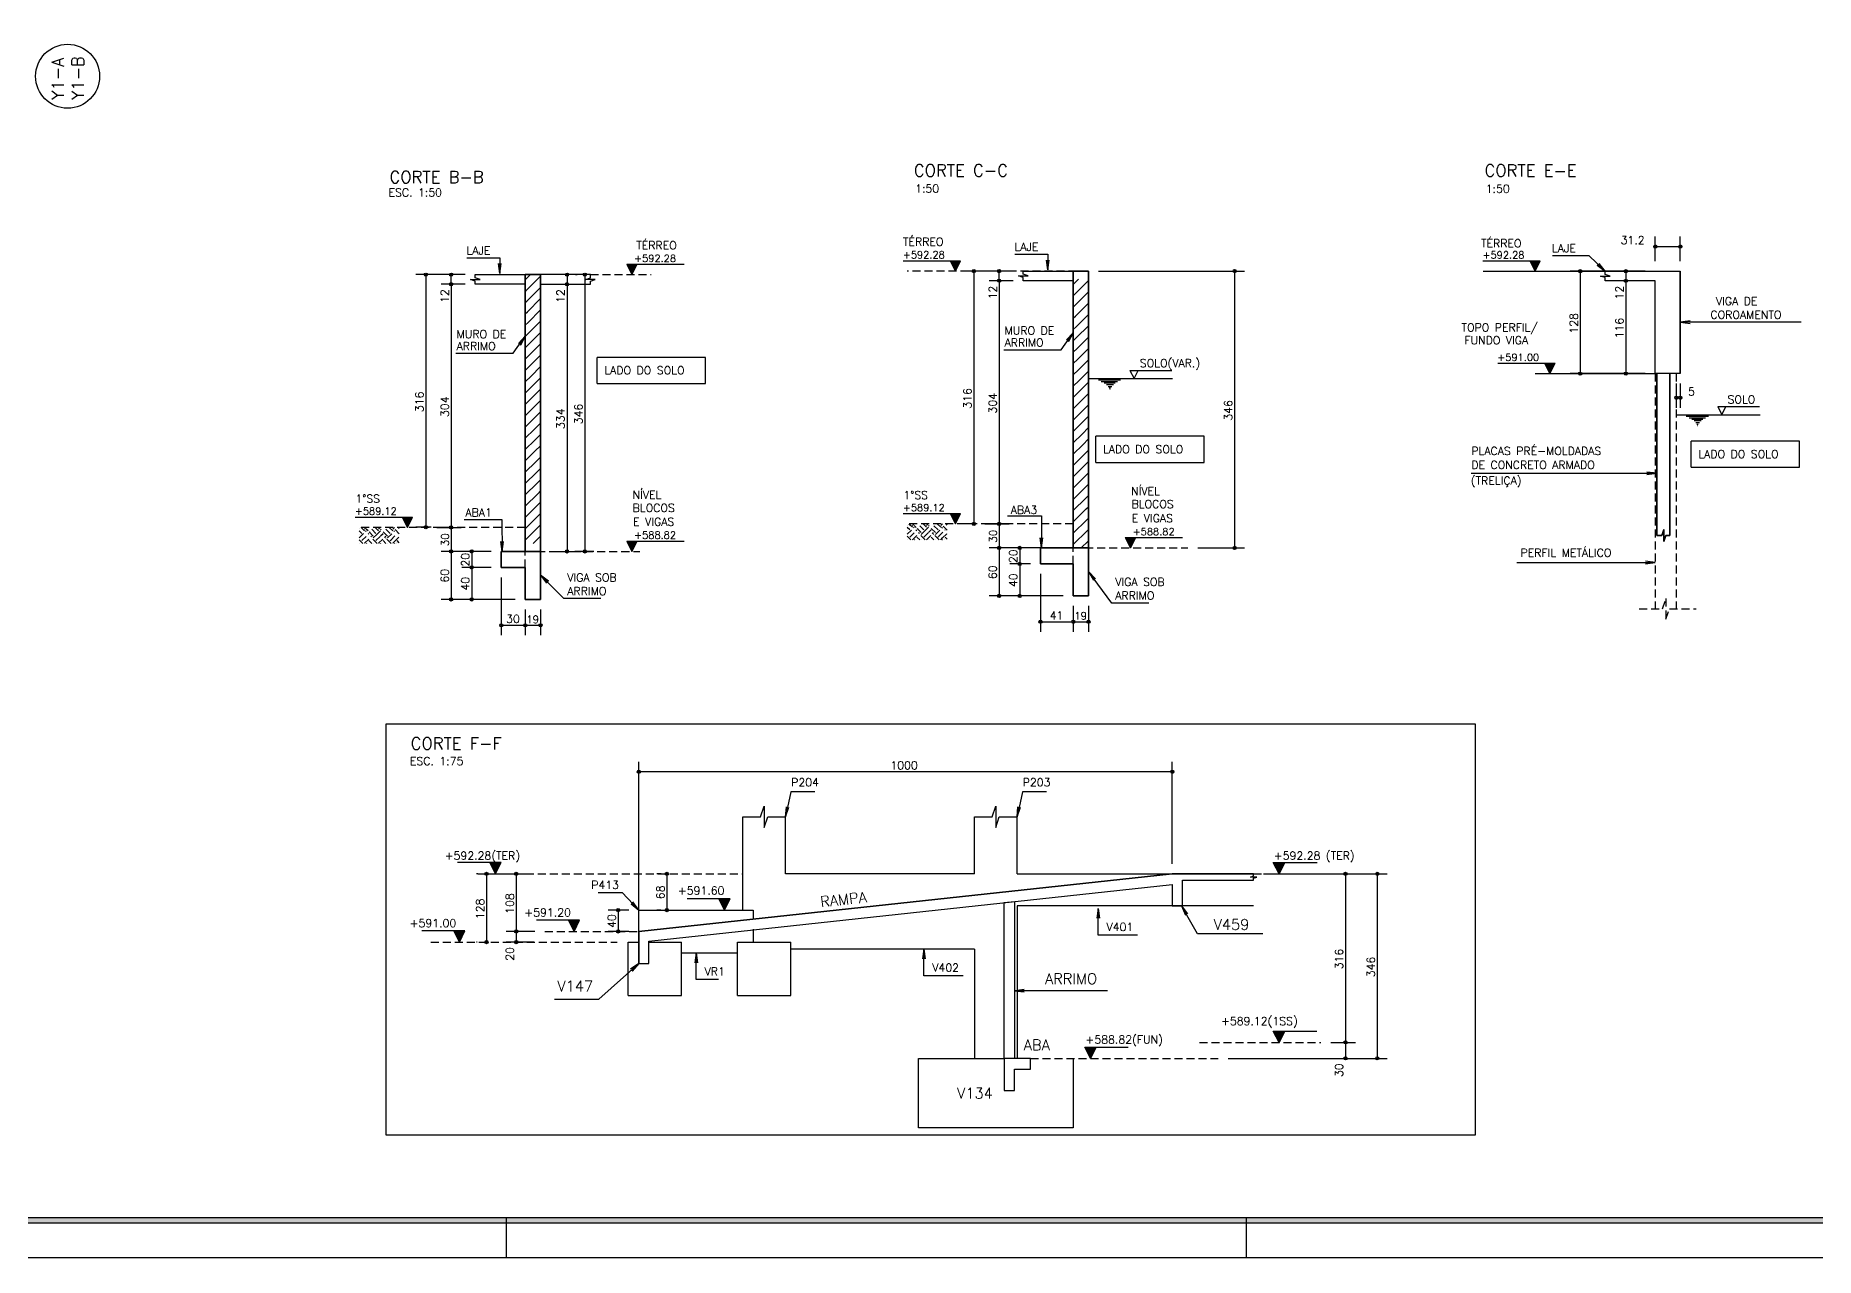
# Model space of a CAD drawing. Extents: x -5876 to 5291, y -572 to 5735.
# Drawn here: x 247 to 3583, y -572 to 1719 of the extents above; entities that cross this region are included whole.
import ezdxf

# ---------------------------------------------------------------- set-up
doc = ezdxf.new("R2010")
doc.units = 0
doc.header["$LTSCALE"] = 75
doc.header["$MEASUREMENT"] = 0
doc.linetypes.add('ESTILO_TQS_0002', pattern=[0.3, 0.2, -0.1])
doc.layers.get('0').update_dxf_attribs({"color": 245, "linetype": 'CONTINUOUS'})
for name, color, linetype in [('01', 7, 'CONTINUOUS'), ('100', 7, 'CONTINUOUS'), ('16', 5, 'CONTINUOUS'), ('18', 4, 'CONTINUOUS'), ('210', 7, 'ESTILO_TQS_0002'), ('221', 102, 'CONTINUOUS'), ('240', 43, 'CONTINUOUS'), ('3', 1, 'CONTINUOUS'), ('30', 7, 'CONTINUOUS')]:
    doc.layers.add(name, color=color, linetype=linetype)
doc.styles.get("Standard").update_dxf_attribs({"font": 'ROMANS.SHX'})

# ---------------------------------------------------------------- blocks, each defined once
blk = doc.blocks.new('_H0B108D4A6C-002')
for p, q in [((3239.707771, -1343.228054), (3239.707771, -1343.228054)), ((3239.707771, -1365.325141), (3257.110611, -1347.922302)), ((3246.062067, -1354.551428), (3239.707771, -1348.197131)), ((3239.707771, -1356.486307), (3239.707771, -1356.486307)), ((3248.772363, -1379.35881), (3239.707771, -1370.294218)), ((3239.707771, -1378.583393), (3239.707771, -1378.583393)), ((3242.471517, -1340.464308), (3242.471517, -1340.464308)), ((3247.074322, -1342.30543), (3244.127702, -1339.35881)), ((3246.062067, -1372.229097), (3263.739737, -1354.551428)), ((3252.691193, -1347.922302), (3247.074322, -1342.30543)), ((3251.941697, -1344.25238), (3251.941697, -1344.25238)), ((3252.691193, -1343.502884), (3256.835268, -1339.35881)), ((3252.691193, -1378.858223), (3270.368863, -1361.180554)), ((3261.805714, -1348.197987), (3257.110611, -1343.502884)), ((3257.611198, -1379.35881), (3257.110611, -1378.858223)), ((3258.255151, -1346.777762), (3258.255151, -1346.777762)), ((3274.78828, -1361.180554), (3261.805714, -1348.197987)), ((3270.86945, -1379.35881), (3263.739737, -1372.229097)), ((3281.417406, -1354.551428), (3266.224789, -1339.35881)), ((3267.725331, -1350.565834), (3267.725331, -1350.565834)), ((3284.127702, -1379.35881), (3270.368863, -1365.599971)), ((3274.78828, -1365.599971), (3283.508964, -1356.879287)), ((3277.195511, -1354.353906), (3277.195511, -1354.353906)), ((3288.046533, -1347.922302), (3279.483041, -1339.35881)), ((3281.417406, -1372.229097), (3292.979144, -1360.667359)), ((3283.508964, -1356.879287), (3292.46595, -1347.922302)), ((3283.9028, -1357.036822), (3283.9028, -1357.036822)), ((3288.046533, -1343.502884), (3292.190607, -1339.35881)), ((3288.046533, -1378.858223), (3302.449325, -1364.455431)), ((3310.143619, -1361.180554), (3292.46595, -1343.502884)), ((3292.966537, -1379.35881), (3292.46595, -1378.858223)), ((3292.979144, -1360.667359), (3299.095076, -1354.551428)), ((3306.224789, -1379.35881), (3299.095076, -1372.229097)), ((3316.772746, -1354.551428), (3301.580128, -1339.35881)), ((3302.449325, -1364.455431), (3305.724202, -1361.180554)), ((3305.999887, -1365.875656), (3305.724202, -1365.599971)), ((3319.483041, -1379.35881), (3305.999887, -1365.875656)), ((3308.762778, -1366.980813), (3308.762778, -1366.980813)), ((3310.143619, -1365.599971), (3327.821289, -1347.922302)), ((3323.401872, -1347.922302), (3314.83838, -1339.35881)), ((3316.772746, -1372.229097), (3318.232958, -1370.768885)), ((3318.232958, -1370.768885), (3334.450415, -1354.551428)), ((3320.731279, -1371.768213), (3320.731279, -1371.768213)), ((3323.401872, -1343.502884), (3327.545946, -1339.35881)), ((3323.401872, -1378.858223), (3327.703138, -1374.556957)), ((3327.703138, -1374.556957), (3339.707771, -1362.552324)), ((3339.707771, -1355.389366), (3327.821289, -1343.502884)), ((3328.321876, -1379.35881), (3327.821289, -1378.858223)), ((3334.016592, -1377.082338), (3334.016592, -1377.082338)), ((3339.707771, -1377.486453), (3334.450415, -1372.229097)), ((3339.707771, -1342.131114), (3336.935467, -1339.35881)), ((3339.707771, -1364.228201), (3339.707771, -1364.228201)), ((3252.190607, -1379.35881), (3252.190607, -1379.35881)), ((3261.029442, -1379.35881), (3261.029442, -1379.35881)), ((3274.287694, -1379.35881), (3274.287694, -1379.35881)), ((3287.545946, -1379.35881), (3287.545946, -1379.35881)), ((3296.384781, -1379.35881), (3296.384781, -1379.35881)), ((3309.643033, -1379.35881), (3309.643033, -1379.35881)), ((3322.901285, -1379.35881), (3322.901285, -1379.35881)), ((3331.74012, -1379.35881), (3331.74012, -1379.35881))]:
    blk.add_line(p, q)
blk = doc.blocks.new('_H0B108D4A6C-014')
for p, q in [((1221.225817, -1635.485579), (1221.931291, -1634.780105)), ((1221.931291, -1634.780105), (1234.407037, -1622.304359)), ((1223.445097, -1661.55057), (1259.225817, -1625.76985)), ((1221.225817, -1663.76985), (1223.445097, -1661.55057)), ((1221.225817, -1692.054121), (1224.958903, -1688.321036)), ((1224.958903, -1688.321036), (1259.225817, -1654.054121)), ((1226.472709, -1715.091501), (1259.225817, -1682.338393)), ((1221.225817, -1720.338393), (1226.472709, -1715.091501)), ((1227.986515, -1741.861966), (1259.225817, -1710.622664)), ((1221.225817, -1748.622664), (1227.986515, -1741.861966)), ((1221.225817, -1776.906935), (1229.500321, -1768.632431)), ((1229.500321, -1768.632431), (1259.225817, -1738.906935)), ((1231.014127, -1795.402896), (1259.225817, -1767.191206)), ((1221.225817, -1805.191206), (1231.014127, -1795.402896)), ((1221.225817, -1833.475478), (1232.527933, -1822.173361)), ((1232.527933, -1822.173361), (1259.225817, -1795.475478)), ((1234.041739, -1848.943827), (1259.225817, -1823.759749)), ((1221.225817, -1861.759749), (1234.041739, -1848.943827)), ((1235.555545, -1875.714292), (1259.225817, -1852.04402)), ((1221.225817, -1890.04402), (1235.555545, -1875.714292)), ((1221.225817, -1918.328291), (1237.069352, -1902.484757)), ((1237.069352, -1902.484757), (1259.225817, -1880.328291)), ((1238.583158, -1929.255222), (1259.225817, -1908.612563)), ((1221.225817, -1946.612563), (1238.583158, -1929.255222)), ((1221.225817, -1974.896834), (1240.096964, -1956.025687)), ((1240.096964, -1956.025687), (1259.225817, -1936.896834)), ((1221.225817, -2003.181105), (1241.61077, -1982.796152)), ((1241.61077, -1982.796152), (1259.225817, -1965.181105)), ((1243.124576, -2009.566618), (1259.225817, -1993.465376)), ((1221.225817, -2031.465376), (1243.124576, -2009.566618)), ((1221.225817, -2059.749648), (1244.638382, -2036.337083)), ((1244.638382, -2036.337083), (1259.225817, -2021.749648)), ((1221.225817, -2088.033919), (1246.152188, -2063.107548)), ((1221.225817, -2116.31819), (1247.665994, -2089.878013)), ((1246.152188, -2063.107548), (1259.225817, -2050.033919)), ((1247.665994, -2089.878013), (1259.225817, -2078.31819)), ((1221.225817, -2144.602461), (1249.1798, -2116.648478)), ((1249.1798, -2116.648478), (1259.225817, -2106.602461)), ((1250.693606, -2143.418944), (1259.225817, -2134.886733)), ((1221.225817, -2172.886733), (1250.693606, -2143.418944)), ((1221.225817, -2201.171004), (1252.207412, -2170.189409)), ((1252.207412, -2170.189409), (1259.225817, -2163.171004)), ((1221.225817, -2229.455275), (1253.721218, -2196.959874)), ((1221.225817, -2257.739546), (1255.235024, -2223.730339)), ((1253.721218, -2196.959874), (1259.225817, -2191.455275)), ((1255.235024, -2223.730339), (1259.225817, -2219.739546)), ((1221.225817, -2286.023818), (1256.74883, -2250.500804)), ((1256.74883, -2250.500804), (1259.225817, -2248.023818)), ((1241.229546, -2294.304359), (1258.262636, -2277.271269)), ((1258.262636, -2277.271269), (1259.225817, -2276.308089))]:
    blk.add_line(p, q)
blk = doc.blocks.new('_COTAZL', base_point=(-7.979196, 3.797272))
for p, q in [((-7.729196, 4.297272), (-9.649196, 4.297272)), ((-7.979196, 3.797272), (-8.229197, 4.297272)), ((-8.206901, 4.25268), (-7.751491, 4.25268)), ((-8.184605, 4.208089), (-7.773787, 4.208089)), ((-8.162309, 4.163497), (-7.796082, 4.163497)), ((-8.140014, 4.118906), (-7.818378, 4.118906)), ((-8.117718, 4.074315), (-7.840674, 4.074314)), ((-8.095422, 4.029723), (-7.862969, 4.029723)), ((-8.073126, 3.985131), (-7.885265, 3.985132)), ((-8.05083, 3.940539), (-7.907561, 3.94054)), ((-7.979196, 3.797272), (-7.729196, 4.297272)), ((-8.028534, 3.895948), (-7.929857, 3.895948)), ((-8.006239, 3.851357), (-7.952153, 3.851357))]:
    blk.add_line(p, q)
blk.add_lwpolyline([(-8.229197, 4.297272), (-7.979196, 3.797272), (-7.729196, 4.297272), (-8.229197, 4.297272)])
blk = doc.blocks.new('LINCOR', base_point=(3.340557, 0.831553))
blk.add_lwpolyline([(3.340557, 0.831553), (3.673891, 0.831553), (3.840557, 1.331553), (3.840557, 0.331553), (4.007224, 0.831553), (4.340557, 0.831553)])

msp = doc.modelspace()

# ---------------------------------------------------------------- linework, layer by layer
for p, q in [((1354.970029, 1290.126074), (1364.73749, 1270.591143)), ((1354.970029, 1290.126074), (1462.491019, 1290.126074)), ((1355.841091, 1288.383856), (1373.63387, 1288.383856)), ((1356.71219, 1286.641695), (1372.762771, 1286.641695)), ((1357.583253, 1284.899496), (1371.891671, 1284.899496)), ((1358.454352, 1283.157335), (1371.020609, 1283.157335)), ((1359.325451, 1281.415136), (1370.14951, 1281.415173)), ((1360.196513, 1279.672975), (1369.278411, 1279.672975)), ((1361.067613, 1277.930804), (1368.407311, 1277.930767)), ((1361.938712, 1276.188605), (1367.536212, 1276.188559)), ((1362.809811, 1274.446397), (1366.665113, 1274.446397)), ((1363.680929, 1272.704236), (1365.79405, 1272.704236)), ((1364.73749, 1270.591143), (1374.504969, 1290.126074)), ((1873.433368, 1296.776138), (1980.954359, 1296.776138)), ((1961.419418, 1296.776138), (1971.186898, 1277.241207)), ((1962.290518, 1295.033921), (1980.083297, 1295.033921)), ((1963.161617, 1293.291759), (1979.212197, 1293.291759)), ((1964.032716, 1291.549561), (1978.341135, 1291.549561)), ((1964.903779, 1289.807399), (1977.470036, 1289.807399)), ((1965.774878, 1288.065238), (1976.598937, 1288.065201)), ((1966.645977, 1286.323039), (1975.727875, 1286.323039)), ((1967.517077, 1284.580831), (1974.856775, 1284.580868)), ((1968.388176, 1282.838623), (1973.985676, 1282.83867)), ((1969.259275, 1281.096462), (1973.114576, 1281.096462)), ((1970.130337, 1279.3543), (1972.243458, 1279.3543)), ((1971.186898, 1277.241207), (1980.954359, 1296.776138)), ((2960.107113, 1296.546997), (3067.628104, 1296.546997)), ((3048.093163, 1296.546997), (3057.860643, 1277.012066)), ((3048.964263, 1294.80478), (3066.757042, 1294.80478)), ((3049.835362, 1293.062618), (3065.885942, 1293.062618)), ((3050.706461, 1291.320419), (3065.01488, 1291.320419)), ((3051.577523, 1289.578258), (3064.143781, 1289.578258)), ((3052.448623, 1287.836097), (3063.272681, 1287.836059)), ((3053.319722, 1286.093898), (3062.401619, 1286.093898)), ((3054.190821, 1284.35169), (3061.53052, 1284.351727)), ((3055.061921, 1282.609482), (3060.659421, 1282.609528)), ((3055.93302, 1280.86732), (3059.788321, 1280.86732)), ((3056.804082, 1279.125159), (3058.917203, 1279.125159)), ((3057.860643, 1277.012066), (3067.628104, 1296.546997)), ((2987.796963, 1104.546997), (3095.317954, 1104.546997)), ((3075.783013, 1104.546997), (3085.550493, 1085.012066)), ((3076.654113, 1102.80478), (3094.446892, 1102.80478)), ((3085.550493, 1085.012066), (3095.317954, 1104.546997)), ((2298.407619, 1091.18427), (2376.872128, 1091.18427)), ((2298.407619, 1091.18427), (2306.034999, 1075.783603)), ((2306.034999, 1075.783603), (2313.66238, 1091.18427)), ((3077.525212, 1101.062618), (3093.575792, 1101.062618)), ((3078.396311, 1099.320419), (3092.70473, 1099.320419)), ((3079.267373, 1097.578258), (3091.833631, 1097.578258)), ((3080.138473, 1095.836097), (3090.962532, 1095.836059)), ((3081.009572, 1094.093898), (3090.091469, 1094.093898)), ((3081.880671, 1092.35169), (3089.22037, 1092.351727)), ((3082.751771, 1090.609482), (3088.349271, 1090.609528)), ((3083.62287, 1088.86732), (3087.478171, 1088.86732)), ((3084.493932, 1087.125159), (3086.607053, 1087.125159)), ((3400.282405, 1023.156465), (3478.746914, 1023.156465)), ((3400.282405, 1023.156465), (3407.909785, 1007.755798)), ((3407.909785, 1007.755798), (3415.537166, 1023.156465)), ((846.142003, 816.126074), (953.662994, 816.126074)), ((934.128053, 816.126074), (943.895533, 796.591143)), ((934.999153, 814.383856), (952.791932, 814.383856)), ((935.870252, 812.641695), (951.920832, 812.641695)), ((936.741351, 810.899496), (951.04977, 810.899496)), ((937.612413, 809.157335), (950.178671, 809.157335)), ((938.483513, 807.415173), (949.307572, 807.415136)), ((939.354612, 805.672975), (948.436509, 805.672975)), ((940.225712, 803.930767), (947.56541, 803.930804)), ((941.096811, 802.188559), (946.694311, 802.188605)), ((943.895533, 796.591143), (953.662994, 816.126074)), ((1873.440095, 822.776138), (1980.961085, 822.776138)), ((1961.426145, 822.776138), (1971.193624, 803.241207)), ((1962.297244, 821.033921), (1980.090023, 821.033921)), ((1963.168343, 819.291759), (1979.218924, 819.291759)), ((1964.039443, 817.549561), (1978.347862, 817.549561)), ((1964.910505, 815.807399), (1977.476762, 815.807399)), ((1965.781604, 814.065238), (1976.605663, 814.065201)), ((1966.652704, 812.323039), (1975.734601, 812.323039)), ((1967.523803, 810.580831), (1974.863502, 810.580868)), ((1968.394902, 808.838623), (1973.992402, 808.83867)), ((1969.266002, 807.096462), (1973.121303, 807.096462)), ((1970.137064, 805.3543), (1972.250185, 805.3543)), ((1971.193624, 803.241207), (1980.961085, 822.776138)), ((941.96791, 800.446397), (945.823211, 800.446397)), ((942.838972, 798.704236), (944.952093, 798.704236)), ((1354.970029, 771.126074), (1364.73749, 751.591143)), ((1354.970029, 771.126074), (1462.491019, 771.126074)), ((1355.841091, 769.383856), (1373.63387, 769.383856)), ((1356.71219, 767.641695), (1372.762771, 767.641695)), ((1364.73749, 751.591143), (1374.504969, 771.126074)), ((2289.669801, 777.776138), (2299.437262, 758.241207)), ((2289.669801, 777.776138), (2397.190792, 777.776138)), ((2290.540863, 776.033921), (2308.333642, 776.033921)), ((2291.411963, 774.291759), (2307.462543, 774.291759)), ((2292.283025, 772.549561), (2306.591444, 772.549561)), ((2293.154124, 770.807399), (2305.720382, 770.807399)), ((2294.025223, 769.065201), (2304.849282, 769.065238)), ((2299.437262, 758.241207), (2309.204742, 777.776138)), ((1357.583253, 765.899496), (1371.891671, 765.899496)), ((1358.454352, 764.157335), (1371.020609, 764.157335)), ((1359.325451, 762.415136), (1370.14951, 762.415173)), ((1360.196513, 760.672975), (1369.278411, 760.672975)), ((1361.067613, 758.930804), (1368.407311, 758.930767)), ((1361.938712, 757.188605), (1367.536212, 757.188559)), ((1362.809811, 755.446397), (1366.665113, 755.446397)), ((1363.680929, 753.704236), (1365.79405, 753.704236)), ((2294.896286, 767.323039), (2303.978183, 767.323039)), ((2295.767385, 765.580868), (2303.107084, 765.580831)), ((2296.638484, 763.83867), (2302.235984, 763.838623)), ((2297.509584, 762.096462), (2301.364885, 762.096462)), ((2298.380702, 760.3543), (2300.493823, 760.3543)), ((1572.79099, 79.120505), (1572.79099, 254.173714)), ((1652.791026, 147.117819), (1652.791026, 254.173714)), ((2006.791026, 147.117819), (2006.791026, 254.173714)), ((2086.791026, 147.117819), (2086.791026, 254.173714)), ((2006.791026, 147.117819), (1652.791026, 147.117819)), ((2086.791026, 147.117819), (2530.136928, 147.117819)), ((1377.791026, 79.120505), (1591.79099, 79.120505)), ((1377.791026, 19.120505), (1377.791026, 79.120505)), ((1377.791026, 79.120505), (1437.791026, 79.120505)), ((1591.79099, 79.120505), (1591.79099, 62.229813)), ((2086.791026, 87.117819), (2086.791026, -198.879495)), ((2530.136928, 87.117819), (2086.791026, 87.117819)), ((1591.79099, 43.324342), (1591.79099, 19.120505)), ((1357.791026, -80.879495), (1357.791026, 19.120505)), ((1357.791026, 19.120505), (1377.791026, 19.120505)), ((1396.791026, 19.120505), (1457.791026, 19.120505)), ((1457.791026, -80.879495), (1457.791026, 19.120505)), ((1562.791026, 19.120505), (1662.791026, 19.120505)), ((1562.791026, -80.879495), (1562.791026, 19.120505)), ((1662.791026, -80.879495), (1662.791026, 19.120505)), ((2006.791026, 6.120505), (1662.791026, 6.120505)), ((2006.791026, 6.120505), (2006.791026, -198.879495)), ((1457.791026, -0.879495), (1562.791026, -0.879495)), ((1357.791026, -80.879495), (1457.791026, -80.879495)), ((1562.791026, -80.879495), (1662.791026, -80.879495)), ((1901.791026, -328.879495), (1901.791026, -198.879495)), ((1901.791026, -198.879495), (2062.791026, -198.879495)), ((2191.791026, -198.879495), (2191.791026, -328.879495)), ((2191.791026, -328.879495), (1901.791026, -328.879495)), ((1128.788708, -497.090714), (1128.788708, -572.090714)), ((2516.288708, -497.090714), (2516.288708, -572.090714))]:
    msp.add_line(p, q)
for points in [[(-5876.211292, -572.090714), (5291.288708, -572.090714), (5291.288708, 5735.409286), (-5876.211292, 5735.409286), (-5876.211292, -572.090714)], [(5216.288708, -497.090714), (5216.288708, -507.590714), (-5699.211292, -507.590714), (-5699.211292, 5670.909286), (5216.288708, 5670.909286), (5216.288708, 5660.409286), (-5688.711292, 5660.409286), (-5688.711292, -497.090714), (5216.288708, -497.090714)], [(-5688.711292, -497.090714), (5216.288708, -497.090714), (5216.288708, 5660.409286), (-5688.711292, 5660.409286), (-5688.711292, -497.090714)], [(2946.098558, 427.821319), (903.502736, 427.821319), (903.502736, -342.523986), (2946.098558, -342.523986), (2946.098558, 427.821319)], [(1572.79099, 254.173714), (1606.124355, 254.173714), (1612.790999, 274.173723), (1612.790999, 234.173706), (1619.457682, 254.173714), (1652.791026, 254.173714)], [(2006.791026, 254.173714), (2040.124391, 254.173714), (2046.791035, 274.173723), (2046.791035, 234.173706), (2053.457717, 254.173714), (2086.791062, 254.173714)]]:
    msp.add_lwpolyline(points)
for points in [[(5216.288708, -507.590714), (-5699.211292, -507.590714), (-5688.711292, -497.090714)], [(5216.288708, -507.590714), (-5688.711292, -497.090714), (5216.288708, -497.090714)]]:
    msp.add_solid(points)
at = {"layer": '01'}
for p, q in [((3283.314714, 1277.012066), (3330.114714, 1277.012066)), ((3330.114714, 1085.012066), (3330.114714, 1277.012066)), ((3283.314714, 1085.012066), (3283.314714, 1259.012066)), ((1502.826638, 1115.562391), (1299.555747, 1115.562391)), ((1299.555747, 1066.637065), (1299.555747, 1115.562391)), ((1502.826638, 1066.637065), (1502.826638, 1115.562391)), ((1299.555747, 1066.637065), (1502.826638, 1066.637065)), ((2437.638056, 967.581051), (2234.367165, 967.581051)), ((2234.367165, 918.655726), (2234.367165, 967.581051)), ((2437.638056, 918.655726), (2437.638056, 967.581051)), ((3553.706184, 958.429307), (3350.435293, 958.429307)), ((3350.435293, 909.503982), (3350.435293, 958.429307)), ((3553.706184, 909.503982), (3553.706184, 958.429307)), ((2234.367165, 918.655726), (2437.638056, 918.655726)), ((3350.435293, 909.503982), (3553.706184, 909.503982))]:
    msp.add_line(p, q, dxfattribs=at)
for points in [[(1071.191837, 1270.591143), (1164.941837, 1270.591143), (1164.941837, 1252.591143), (1071.191837, 1252.591143), (1071.191837, 1258.591154), (1062.191837, 1261.591143), (1080.191837, 1261.591143), (1071.191837, 1264.591148), (1071.191837, 1270.591143)], [(1164.941837, 751.591143), (1193.441837, 751.591143), (1193.441837, 1270.591143), (1164.941837, 1270.591143), (1164.941837, 751.591143)], [(1287.191837, 1270.591143), (1193.441837, 1270.591143), (1193.441837, 1252.591143), (1287.191837, 1252.591143), (1287.191837, 1258.591154), (1296.191837, 1261.591143), (1278.191838, 1261.591143), (1287.191837, 1264.591148), (1287.191837, 1270.591143)], [(2098.489928, 1277.241207), (2192.239928, 1277.241207), (2192.239928, 1259.241207), (2098.489928, 1259.241207), (2098.489928, 1265.241218), (2089.489928, 1268.241207), (2107.489928, 1268.241207), (2098.489928, 1271.241213), (2098.489928, 1277.241207)], [(2192.239928, 758.241207), (2220.739928, 758.241207), (2220.739928, 1277.241207), (2192.239928, 1277.241207), (2192.239928, 758.241207)], [(3189.564714, 1277.012066), (3330.114714, 1277.012066), (3330.114714, 1085.012066), (3283.314714, 1085.012066), (3283.314714, 1259.012066), (3189.564714, 1259.012066), (3189.564714, 1265.012077), (3180.564714, 1268.012066), (3198.564714, 1268.012066), (3189.564714, 1271.012071), (3189.564714, 1277.012066)], [(3310.612464, 1085.012066), (3310.612464, 781.440831), (3303.113222, 781.440831), (3299.363589, 770.191956), (3299.363589, 792.689706), (3295.613979, 781.440831), (3286.314714, 781.440831), (3286.314714, 1085.012066)], [(1119.941837, 751.591143), (1119.941837, 721.591143), (1164.941837, 721.591143), (1164.941837, 661.591143), (1193.441837, 661.591143), (1193.441837, 751.591143), (1119.941837, 751.591143)], [(2130.739928, 758.241207), (2130.739928, 728.241207), (2192.239928, 728.241207), (2192.239928, 668.241207), (2220.739928, 668.241207), (2220.739928, 758.241207), (2130.739928, 758.241207)], [(1377.791026, 39.117819), (1377.791026, -20.882181), (1396.791026, -20.882181), (1396.791026, 21.053499), (2377.791026, 127.001514), (2377.791026, 87.117819), (2396.791026, 87.117819), (2396.791026, 135.117819), (2530.136928, 135.117819), (2530.136928, 139.117827), (2536.136928, 141.117819), (2524.136928, 141.117819), (2530.136928, 143.117823), (2530.136928, 147.117819), (2377.791026, 147.117819), (1377.791026, 39.117819), (1377.791026, -20.882181), (1377.791026, 39.117819)], [(2081.791026, -198.879495), (2062.791026, -198.879495), (2062.791026, 93.178595), (2081.791026, 95.219368), (2081.791026, -198.879495)], [(2062.791026, -258.879495), (2081.791026, -258.879495), (2081.791026, -218.879495), (2111.791026, -218.879495), (2111.791026, -198.879495), (2062.791026, -198.879495), (2062.791026, -258.879495)]]:
    msp.add_lwpolyline(points, dxfattribs=at)
at = {"layer": '100'}
msp.add_lwpolyline([(3286.314714, 1085.012066), (3286.314714, 781.440831), (3295.613979, 781.440831), (3299.363589, 792.689706), (3299.363589, 770.191956), (3303.113222, 781.440831), (3310.612464, 781.440831), (3310.612464, 1085.012066), (3286.314714, 1085.012066)], dxfattribs=at)
at = {"layer": '18'}
msp.add_circle((306.876232, 1642.596), 60, dxfattribs=at)
at = {"layer": '210'}
for p, q in [((1287.191837, 1270.591143), (1400.890136, 1270.591143)), ((2220.739928, 1277.241207), (1880.940095, 1277.241207)), ((3283.314714, 1085.012066), (3283.314714, 643.901518)), ((3322.614714, 1085.012066), (3322.614714, 643.901518)), ((2192.239928, 803.241207), (1880.940095, 803.241207)), ((1164.941837, 796.591143), (853.642003, 796.591143)), ((1164.941837, 751.591143), (1379.336504, 751.591143)), ((1164.941837, 721.591143), (1164.941837, 751.591143)), ((2192.239928, 758.241207), (2406.634596, 758.241207)), ((2192.239928, 728.241207), (2192.239928, 758.241207)), ((1075.908196, 147.117819), (1572.79099, 147.117819)), ((2530.136928, 147.117819), (2656.115529, 147.117819)), ((1201.822299, 39.117819), (1377.791026, 39.117819)), ((987.515486, 19.120505), (1337.291026, 19.120505)), ((2111.791026, -198.879495), (2463.728481, -198.879495)), ((2429.086939, -168.879495), (2656.115529, -168.879495))]:
    msp.add_line(p, q, dxfattribs=at)
msp.add_lwpolyline([(3252.756294, 643.901518), (3296.817319, 643.901518), (3303.266649, 663.249583), (3303.266649, 624.553454), (3309.716017, 643.901518), (3360.210531, 643.901518)], dxfattribs=at)
at = {"layer": '221', "color": 11, "linetype": 'Continuous'}
for p, q in [((3283.314714, 1295.762066), (3283.314714, 1341.99361)), ((3330.114714, 1295.762066), (3330.114714, 1341.99361)), ((3283.314714, 1323.24361), (3330.114714, 1323.24361)), ((1052.441837, 1270.591143), (959.719916, 1270.591143)), ((978.469916, 1270.591143), (978.469916, 797.007915)), ((1052.441837, 1270.591143), (1007.099613, 1270.591143)), ((1025.849613, 1252.591143), (1025.849613, 1270.591143)), ((1243.204877, 1270.591143), (1243.204877, 1252.591143)), ((1268.441837, 1270.591143), (1257.815661, 1270.591143)), ((1259.066837, 1270.591143), (1261.954877, 1270.591143)), ((1276.565661, 1270.591143), (1276.565661, 751.591143)), ((2079.739928, 1277.241207), (1987.018007, 1277.241207)), ((2005.768007, 1277.241207), (2005.768007, 803.241207)), ((2079.739928, 1277.241207), (2034.397705, 1277.241207)), ((2053.147705, 1259.241207), (2053.147705, 1277.241207)), ((2239.489928, 1277.241207), (2513.479078, 1277.241207)), ((2494.729078, 1277.241207), (2494.729078, 758.241207)), ((3264.564714, 1277.012066), (3123.829525, 1277.012066)), ((3142.579525, 1277.012066), (3142.579525, 1085.012066)), ((3228.70017, 1277.012066), (3209.275094, 1277.012066)), ((3228.025094, 1277.012066), (3228.025094, 1259.012066)), ((1052.441837, 1252.591143), (1007.099613, 1252.591143)), ((1052.441837, 1252.591143), (1007.099613, 1252.591143)), ((1025.849613, 1252.591143), (1025.849613, 796.591143)), ((1243.204877, 1252.591143), (1243.204877, 751.591143)), ((1243.49915, 1252.591143), (1261.954877, 1252.591143)), ((1259.066837, 1252.591143), (1261.954877, 1252.591143)), ((2079.739928, 1259.241207), (2034.397705, 1259.241207)), ((2079.739928, 1259.241207), (2034.397705, 1259.241207)), ((2053.147705, 1259.241207), (2053.147705, 803.241207)), ((3225.881903, 1259.012066), (3209.275094, 1259.012066)), ((3225.881903, 1259.012066), (3209.275094, 1259.012066)), ((3228.025094, 1259.012066), (3228.025094, 1085.012066)), ((3229.216961, 1085.012066), (3123.829525, 1085.012066)), ((3264.564714, 1085.012066), (3209.275094, 1085.012066)), ((3322.614714, 1066.262066), (3322.614714, 1021.061208)), ((3322.614714, 1039.811208), (3330.114714, 1039.811208)), ((3330.114714, 1066.262066), (3330.114714, 1021.061208)), ((2007.762001, 803.241207), (1987.018007, 803.241207)), ((2026.512001, 803.241207), (2071.897705, 803.241207)), ((2063.7524, 803.241207), (2034.397705, 803.241207)), ((2053.147705, 803.241207), (2053.147705, 758.241207)), ((988.349613, 797.007915), (959.719916, 797.007915)), ((999.21391, 796.591143), (1044.599613, 796.591143)), ((1025.849613, 796.591143), (1007.099613, 796.591143)), ((1025.849613, 796.591143), (1025.849613, 751.591143)), ((1101.191837, 751.591143), (1007.099613, 751.591143)), ((1101.191837, 751.591143), (1007.099613, 751.591143)), ((1025.849613, 751.591143), (1025.849613, 661.591143)), ((1101.191837, 751.591143), (1045.677898, 751.591143)), ((1064.427898, 751.591143), (1064.427898, 721.591143)), ((1212.191837, 751.591143), (1261.954877, 751.591143)), ((1293.289547, 751.591143), (1257.815661, 751.591143)), ((2105.903794, 758.241207), (2034.397705, 758.241207)), ((2173.489928, 758.241207), (2034.397705, 758.241207)), ((2053.147705, 758.241207), (2053.147705, 668.241207)), ((2111.989928, 758.241207), (2072.97599, 758.241207)), ((2091.72599, 758.241207), (2091.72599, 728.241207)), ((2425.384596, 758.241207), (2513.479078, 758.241207)), ((1101.191837, 721.591143), (1045.677898, 721.591143)), ((1101.191837, 721.591143), (1045.677898, 721.591143)), ((1064.427898, 721.591143), (1064.427898, 661.591143)), ((1119.941837, 702.841143), (1119.941837, 594.41033)), ((2111.989928, 728.241207), (2072.97599, 728.241207)), ((2111.989928, 728.241207), (2072.97599, 728.241207)), ((2091.72599, 728.241207), (2091.72599, 668.241207)), ((2130.739928, 709.491207), (2130.739928, 601.060394)), ((2173.489928, 668.241207), (2034.397705, 668.241207)), ((2173.489928, 668.241207), (2072.97599, 668.241207)), ((1146.191837, 661.591143), (1007.099613, 661.591143)), ((1146.191837, 661.591143), (1045.677898, 661.591143)), ((1164.941837, 642.841143), (1164.941837, 594.41033)), ((1164.941837, 642.841143), (1164.941837, 594.41033)), ((1193.441837, 642.841143), (1193.441837, 594.41033)), ((2192.239928, 649.491207), (2192.239928, 601.060394)), ((2192.239928, 649.491207), (2192.239928, 601.060394)), ((2220.739928, 649.491207), (2220.739928, 601.060394)), ((1119.941837, 613.16033), (1164.941837, 613.16033)), ((1164.941837, 613.16033), (1193.441837, 613.16033)), ((2130.739928, 619.810394), (2192.239928, 619.810394)), ((2192.239928, 619.810394), (2220.739928, 619.810394)), ((1377.791026, 57.867819), (1377.791026, 357.286721)), ((2377.791026, 338.536721), (1377.791026, 338.536721)), ((2377.791026, 165.867819), (2377.791026, 357.286721)), ((1075.908196, 147.117819), (1073.401776, 147.117819)), ((1092.151776, 147.117819), (1092.151776, 19.120505)), ((1094.658196, 147.117819), (1166.688901, 147.117819)), ((1147.938901, 147.117819), (1147.938901, 39.117819)), ((1419.636097, 147.117819), (1411.511437, 147.117819)), ((1430.261437, 147.117819), (1430.261437, 79.120505)), ((2548.886928, 147.117819), (2780.874946, 147.117819)), ((2674.865529, 147.117819), (2721.170849, 147.117819)), ((2702.420849, 147.117819), (2702.420849, -168.879495)), ((2762.124946, 147.117819), (2762.124946, -198.879495)), ((1359.041026, 79.120505), (1320.218759, 79.120505)), ((1338.968759, 79.120505), (1338.968759, 39.117819)), ((1419.041026, 79.120505), (1411.511437, 79.120505)), ((1183.072299, 39.117819), (1129.188901, 39.117819)), ((1183.072299, 39.117819), (1129.188901, 39.117819)), ((1147.938901, 39.117819), (1147.938901, 19.120505)), ((1359.041026, 39.117819), (1320.218759, 39.117819)), ((1074.949639, 19.120505), (1073.401776, 19.120505)), ((1181.167374, 19.120505), (1129.188901, 19.120505)), ((2482.478481, -198.879495), (2780.874946, -198.879495)), ((2482.478481, -198.879495), (2721.170849, -198.879495)), ((2674.865529, -168.879495), (2721.170849, -168.879495)), ((2674.865529, -168.879495), (2721.170849, -168.879495)), ((2702.420849, -168.879495), (2702.420849, -198.879495))]:
    msp.add_line(p, q, dxfattribs=at)
at = {"layer": '221'}
for p, q in [((2960.598987, 1277.012066), (3283.314714, 1277.012066)), ((3030.57655, 1277.012066), (3283.314714, 1277.012066)), ((2220.739928, 1075.783603), (2377.993342, 1075.783603)), ((2239.446358, 1073.465385), (2280.899095, 1073.465385)), ((2244.781859, 1070.387211), (2275.358383, 1070.387211)), ((2249.912149, 1067.719461), (2270.638517, 1067.719461)), ((3058.2664, 1085.012066), (3283.314714, 1085.012066)), ((2254.426803, 1064.846499), (2267.560343, 1064.846499)), ((2257.299765, 1061.152691), (2264.276958, 1061.152691)), ((2259.351881, 1058.279729), (2262.019631, 1058.279729)), ((2260.58315, 1055.81719), (2261.198785, 1055.81719)), ((3322.614714, 1007.755798), (3479.868128, 1007.755798)), ((3341.321144, 1005.437579), (3382.773881, 1005.437579)), ((3346.656645, 1002.359406), (3377.233169, 1002.359406)), ((3351.786934, 999.691655), (3372.513303, 999.691655)), ((3356.301589, 996.818693), (3369.435129, 996.818693)), ((3359.174551, 993.124885), (3366.151744, 993.124885)), ((3361.226667, 990.251923), (3363.894417, 990.251923)), ((3362.457936, 987.789384), (3363.073571, 987.789384))]:
    msp.add_line(p, q, dxfattribs=at)
at = {"layer": '221', "color": 11, "linetype": 'Continuous'}
for points in [[(1055.403439, 1302.382153), (1117.262015, 1302.382153), (1117.262015, 1272.812258), (1114.814649, 1291.40185), (1117.262015, 1272.812258), (1119.709381, 1291.40185)], [(2082.70153, 1309.032217), (2144.560107, 1309.032217), (2144.560107, 1279.462323), (2142.112741, 1298.051914), (2144.560107, 1279.462323), (2147.007473, 1298.051914)], [(3090.327484, 1306.58196), (3158.635426, 1306.58196), (3189.564714, 1277.012066), (3174.436683, 1288.089302), (3189.564714, 1277.012066), (3177.819158, 1291.627277)], [(3557.057409, 1181.743879), (3330.114714, 1181.743879), (3348.704306, 1184.191246), (3330.114714, 1181.743879), (3348.704306, 1179.296513)], [(1034.87521, 1123.118592), (1142.070543, 1123.118592), (1164.941837, 1155.133288), (1156.12711, 1138.584479), (1164.941837, 1155.133288), (1152.144317, 1141.429785)], [(2062.173301, 1129.768656), (2169.368634, 1129.768656), (2192.239928, 1161.783353), (2183.425201, 1145.234544), (2192.239928, 1161.783353), (2179.442409, 1148.07985)], [(2938.042542, 898.084245), (3286.314714, 898.084245), (3267.725123, 895.636879), (3286.314714, 898.084245), (3267.725123, 900.531611)], [(1050.519891, 811.339867), (1120.735321, 811.339867), (1121.663073, 751.591143), (1118.927386, 770.140496), (1121.663073, 751.591143), (1123.821528, 770.21649)], [(2068.953619, 818.65798), (2132.461164, 818.65798), (2132.461164, 758.241207), (2130.013798, 776.830798), (2132.461164, 758.241207), (2134.90853, 776.830798)], [(1306.24803, 663.100212), (1237.250705, 663.100212), (1193.441837, 707.330793), (1208.262367, 695.845394), (1193.441837, 707.330793), (1204.78473, 692.400914)], [(2333.546122, 654.750276), (2264.548796, 654.750276), (2220.739928, 713.980857), (2233.761909, 700.490471), (2220.739928, 713.980857), (2229.826627, 697.579808)], [(3023.915561, 730.876341), (3283.314714, 730.876341), (3264.725123, 728.428975), (3283.314714, 730.876341), (3264.725123, 733.323707)], [(1707.744773, 301.137055), (1662.856739, 301.137055), (1652.791026, 254.173714), (1654.29386, 272.86339), (1652.791026, 254.173714), (1659.079896, 271.837593)], [(2141.744773, 301.137055), (2096.856739, 301.137055), (2086.791026, 254.173714), (2088.29386, 272.86339), (2086.791026, 254.173714), (2093.079896, 271.837593)], [(1301.766322, 112.114573), (1346.654356, 112.114573), (1377.791026, 79.120505), (1363.252336, 90.960648), (1377.791026, 79.120505), (1366.812184, 94.320094)], [(2312.478252, 32.047811), (2238.694272, 32.047811), (2238.694272, 82.390542), (2241.141638, 63.800951), (2238.694272, 82.390542), (2236.246906, 63.800951)], [(2547.353981, 34.355201), (2425.246062, 34.355201), (2395.300548, 87.117819), (2406.604733, 72.158611), (2395.300548, 87.117819), (2402.347824, 69.742596)], [(1985.74453, -44.222226), (1911.96055, -44.222226), (1911.96055, 6.120505), (1914.407916, -12.469086), (1911.96055, 6.120505), (1909.513184, -12.469086)], [(1219.597605, -88.008279), (1302.474073, -88.008279), (1377.791026, -20.882181), (1365.54161, -35.077755), (1377.791026, -20.882181), (1362.284914, -31.42367)], [(1526.873555, -51.222226), (1485.201207, -51.222226), (1485.201207, -0.879495), (1487.648573, -19.469086), (1485.201207, -0.879495), (1482.753841, -19.469086)], [(2256.629552, -71.964119), (2081.791026, -71.964119), (2100.380617, -69.516753), (2081.791026, -71.964119), (2100.380617, -74.411486)]]:
    msp.add_lwpolyline(points, dxfattribs=at)
for centre, radius in [((3283.314714, 1323.24361), 3), ((3283.314714, 1323.24361), 1.5), ((3330.114714, 1323.24361), 3), ((3330.114714, 1323.24361), 1.5), ((978.469916, 1270.591143), 3), ((978.469916, 1270.591143), 1.5), ((1025.849613, 1270.591143), 3), ((1025.849613, 1270.591143), 1.5), ((1243.204877, 1270.591143), 3), ((1243.204877, 1270.591143), 1.5), ((1276.565661, 1270.591143), 3), ((1276.565661, 1270.591143), 1.5), ((2005.768007, 1277.241207), 3), ((2005.768007, 1277.241207), 1.5), ((2053.147705, 1277.241207), 3), ((2053.147705, 1277.241207), 1.5), ((2494.729078, 1277.241207), 3), ((2494.729078, 1277.241207), 1.5), ((3142.579525, 1277.012066), 3), ((3142.579525, 1277.012066), 1.5), ((3228.025094, 1277.012066), 3), ((3228.025094, 1277.012066), 1.5), ((1025.849613, 1252.591143), 3), ((1025.849613, 1252.591143), 3), ((1025.849613, 1252.591143), 1.5), ((1025.849613, 1252.591143), 1.5), ((1243.204877, 1252.591143), 3), ((1243.204877, 1252.591143), 3), ((1243.204877, 1252.591143), 1.5), ((1243.204877, 1252.591143), 1.5), ((2053.147705, 1259.241207), 3), ((2053.147705, 1259.241207), 3), ((2053.147705, 1259.241207), 1.5), ((2053.147705, 1259.241207), 1.5), ((3228.025094, 1259.012066), 3), ((3228.025094, 1259.012066), 3), ((3228.025094, 1259.012066), 1.5), ((3228.025094, 1259.012066), 1.5), ((3142.579525, 1085.012066), 3), ((3142.579525, 1085.012066), 1.5), ((3228.025094, 1085.012066), 3), ((3228.025094, 1085.012066), 1.5), ((3322.614714, 1039.811208), 3), ((3322.614714, 1039.811208), 1.5), ((3330.114714, 1039.811208), 3), ((3330.114714, 1039.811208), 1.5), ((2005.768007, 803.241207), 3), ((2005.768007, 803.241207), 1.5), ((2053.147705, 803.241207), 3), ((2053.147705, 803.241207), 3), ((2053.147705, 803.241207), 1.5), ((2053.147705, 803.241207), 1.5), ((978.469916, 797.007915), 3), ((978.469916, 797.007915), 1.5), ((1025.849613, 796.591143), 3), ((1025.849613, 796.591143), 3), ((1025.849613, 796.591143), 1.5), ((1025.849613, 796.591143), 1.5), ((1025.849613, 751.591143), 3), ((1025.849613, 751.591143), 3), ((1025.849613, 751.591143), 1.5), ((1025.849613, 751.591143), 1.5), ((1064.427898, 751.591143), 3), ((1064.427898, 751.591143), 1.5), ((1243.204877, 751.591143), 3), ((1243.204877, 751.591143), 1.5), ((1276.565661, 751.591143), 3), ((1276.565661, 751.591143), 1.5), ((2053.147705, 758.241207), 3), ((2053.147705, 758.241207), 3), ((2053.147705, 758.241207), 1.5), ((2053.147705, 758.241207), 1.5), ((2091.72599, 758.241207), 3), ((2091.72599, 758.241207), 1.5), ((2494.729078, 758.241207), 3), ((2494.729078, 758.241207), 1.5), ((1064.427898, 721.591143), 3), ((1064.427898, 721.591143), 3), ((1064.427898, 721.591143), 1.5), ((1064.427898, 721.591143), 1.5), ((2091.72599, 728.241207), 3), ((2091.72599, 728.241207), 3), ((2091.72599, 728.241207), 1.5), ((2091.72599, 728.241207), 1.5), ((2053.147705, 668.241207), 3), ((2053.147705, 668.241207), 1.5), ((2091.72599, 668.241207), 3), ((2091.72599, 668.241207), 1.5), ((1025.849613, 661.591143), 3), ((1025.849613, 661.591143), 1.5), ((1064.427898, 661.591143), 3), ((1064.427898, 661.591143), 1.5), ((1119.941837, 613.16033), 3), ((1119.941837, 613.16033), 1.5), ((1164.941837, 613.16033), 3), ((1164.941837, 613.16033), 3), ((1164.941837, 613.16033), 1.5), ((1164.941837, 613.16033), 1.5), ((1193.441837, 613.16033), 3), ((1193.441837, 613.16033), 1.5), ((2130.739928, 619.810394), 3), ((2130.739928, 619.810394), 1.5), ((2192.239928, 619.810394), 3), ((2192.239928, 619.810394), 3), ((2192.239928, 619.810394), 1.5), ((2192.239928, 619.810394), 1.5), ((2220.739928, 619.810394), 3), ((2220.739928, 619.810394), 1.5), ((1377.791026, 338.536721), 3), ((1377.791026, 338.536721), 1.5), ((2377.791026, 338.536721), 3), ((2377.791026, 338.536721), 1.5), ((1092.151776, 147.117819), 3), ((1092.151776, 147.117819), 1.5), ((1147.938901, 147.117819), 3), ((1147.938901, 147.117819), 1.5), ((1430.261437, 147.117819), 3), ((1430.261437, 147.117819), 1.5), ((2702.420849, 147.117819), 3), ((2702.420849, 147.117819), 1.5), ((2762.124946, 147.117819), 3), ((2762.124946, 147.117819), 1.5), ((1338.968759, 79.120505), 3), ((1338.968759, 79.120505), 1.5), ((1430.261437, 79.120505), 3), ((1430.261437, 79.120505), 1.5), ((1147.938901, 39.117819), 3), ((1147.938901, 39.117819), 3), ((1147.938901, 39.117819), 1.5), ((1147.938901, 39.117819), 1.5), ((1338.968759, 39.117819), 3), ((1338.968759, 39.117819), 1.5), ((1092.151776, 19.120505), 3), ((1092.151776, 19.120505), 1.5), ((1147.938901, 19.120505), 3), ((1147.938901, 19.120505), 1.5), ((2702.420849, -168.879495), 3), ((2702.420849, -168.879495), 3), ((2702.420849, -198.879495), 3), ((2702.420849, -168.879495), 1.5), ((2702.420849, -168.879495), 1.5), ((2702.420849, -198.879495), 1.5), ((2762.124946, -198.879495), 3), ((2762.124946, -198.879495), 1.5)]:
    msp.add_circle(centre, radius, dxfattribs=at)
at = {"layer": '240'}
for points in [[(1164.941837, 1270.591143), (1193.441837, 1270.591143), (1193.441837, 751.591143), (1164.941837, 751.591143), (1164.941837, 1270.591143)], [(2192.239928, 1277.241207), (2220.739928, 1277.241207), (2220.739928, 758.241207), (2192.239928, 758.241207), (2192.239928, 1277.241207)], [(2081.791026, -198.879495), (2062.791026, -198.879495), (2062.791026, 93.178595), (2081.791026, 95.219368), (2081.791026, -198.879495)]]:
    msp.add_lwpolyline(points, dxfattribs=at)
at = {"layer": '3'}
msp.add_line((1377.791026, 39.117819), (2377.791026, 147.117819), dxfattribs=at)
at = {"layer": '30'}
for points in [[(1071.191837, 1270.591143), (1164.941837, 1270.591143), (1164.941837, 1252.591143), (1071.191837, 1252.591143), (1071.191837, 1258.591154), (1062.191837, 1261.591143), (1080.191837, 1261.591143), (1071.191837, 1264.591148), (1071.191837, 1270.591143)], [(1287.191837, 1270.591143), (1193.441837, 1270.591143), (1193.441837, 1252.591143), (1287.191837, 1252.591143), (1287.191837, 1258.591154), (1296.191837, 1261.591143), (1278.191838, 1261.591143), (1287.191837, 1264.591148), (1287.191837, 1270.591143)], [(2098.489928, 1277.241207), (2192.239928, 1277.241207), (2192.239928, 1259.241207), (2098.489928, 1259.241207), (2098.489928, 1265.241218), (2089.489928, 1268.241207), (2107.489928, 1268.241207), (2098.489928, 1271.241213), (2098.489928, 1277.241207)], [(3189.564714, 1277.012066), (3330.114714, 1277.012066), (3330.114714, 1085.012066), (3283.314714, 1085.012066), (3283.314714, 1259.012066), (3189.564714, 1259.012066), (3189.564714, 1265.012077), (3180.564714, 1268.012066), (3198.564714, 1268.012066), (3189.564714, 1271.012071), (3189.564714, 1277.012066)], [(1193.441837, 751.591143), (1193.441837, 661.591143), (1164.941837, 661.591143), (1164.941837, 721.591143), (1119.941837, 721.591143), (1119.941837, 751.591143), (1164.941837, 751.591143), (1193.441837, 751.591143)], [(2220.739928, 758.241207), (2220.739928, 668.241207), (2192.239928, 668.241207), (2192.239928, 728.241207), (2130.739928, 728.241207), (2130.739928, 758.241207), (2192.239928, 758.241207), (2220.739928, 758.241207)], [(1377.791026, 39.117819), (1377.791026, -20.882181), (1396.791026, -20.882181), (1396.791026, 21.053499), (2377.791026, 127.001514), (2377.791026, 87.117819), (2396.791026, 87.117819), (2396.791026, 135.117819), (2530.136928, 135.117819), (2530.136928, 139.117827), (2536.136928, 141.117819), (2524.136928, 141.117819), (2530.136928, 143.117823), (2530.136928, 147.117819), (2377.791026, 147.117819), (1377.791026, 39.117819), (1377.791026, -20.882181), (1377.791026, 39.117819)], [(2062.791026, -258.879495), (2081.791026, -258.879495), (2081.791026, -218.879495), (2111.791026, -218.879495), (2111.791026, -198.879495), (2062.791026, -198.879495), (2062.791026, -258.879495)]]:
    msp.add_lwpolyline(points, dxfattribs=at)

# ---------------------------------------------------------------- block references
at = {"layer": '210', "xscale": 0.75, "yscale": 0.75}
for p in [(-548.840734, 1807.760314), (-1576.138825, 1801.11025)]:
    msp.add_blockref('_H0B108D4A6C-002', p, dxfattribs=at)
at = {"layer": '221'}
for p, xscale, yscale in [((1108.937825, 147.117819), 42.654991, 42.654991), ((1538.475503, 79.120505), 42.035592, 42.035592), ((1041.291898, 19.120505), 42.035592, 42.035592), ((1256.289155, 39.117819), 42.035592, 42.035592)]:
    msp.add_blockref('_COTAZL', p, dxfattribs=dict(at, xscale=xscale, yscale=yscale))
at = {"layer": '221', "rotation": 360}
for p, xscale, yscale in [((2577.872219, 147.117819), -42.654991, 42.654991), ((2577.872219, -168.879495), -42.571933, 42.571933), ((2224.404295, -198.879495), -42.334128, 42.334128)]:
    msp.add_blockref('_COTAZL', p, dxfattribs=dict(at, xscale=xscale, yscale=yscale))
at = {"layer": '240', "xscale": 0.75, "yscale": 0.75}
for p in [(249.022474, 2487.319412), (1276.320566, 2478.969477)]:
    msp.add_blockref('_H0B108D4A6C-014', p, dxfattribs=at)
at = {"layer": '30', "xscale": -12, "yscale": 12, "rotation": 270}
msp.add_blockref('LINCOR', (2530.136928, 135.117819), dxfattribs=at)

# ---------------------------------------------------------------- texts
for s, height, p in [('1:50', 15, (1895.735739, 1424.452245)), ('1:50', 15, (2965.411474, 1424.223104)), ('ESC. 1:50', 15, (908.515116, 1417.162741)), ('TÉRREO', 15, (1872.955124, 1324.776263)), ('+592.28', 13.5, (1368.814146, 1294.406303)), ('+592.28', 13.5, (1872.610241, 1301.056367)), ('+592.28', 13.5, (2959.283986, 1300.827226)), ('SOLO(VAR.)', 15, (2316.90188, 1097.095776)), ('+591.00', 13.5, (2986.973836, 1108.827226)), ('LADO DO SOLO', 15, (1313.07603, 1083.696579)), ('SOLO', 15, (3418.776666, 1029.067971)), ('LADO DO SOLO', 15, (2247.887447, 935.715239)), ('LADO DO SOLO', 15, (3363.955576, 926.563495)), ('+589.12', 13.5, (1872.616968, 827.056367)), ('+589.12', 13.5, (845.318876, 820.406303)), ('PERFIL METÁLICO', 15, (3030.606047, 741.599544))]:
    msp.add_text(s, height=height).set_placement(p)
for s, height, p in [('TÉRREO', 15, (1372.969264, 1318.126198)), ('TÉRREO', 15, (2956.597469, 1321.859282)), ('COROAMENTO', 15, (3386.646631, 1187.947494)), (' VIGA DE', 15, (3386.646631, 1213.447494)), ('TOPO PERFIL/', 15, (2920.018375, 1164.031726)), ('FUNDO VIGA', 15, (2925.366349, 1140.063976)), ('PLACAS PRÉ-MOLDADAS', 15, (2938.366079, 932.459979)), ('DE CONCRETO ARMADO', 15, (2938.377674, 906.366751)), ('NÍVEL', 15, (1365.989292, 850.495075)), ('NÍVEL', 15, (2300.689064, 857.14514)), ('(TRELIÇA)', 15, (2937.492635, 876.887935)), ('1%%dSS', 15, (846.301568, 843.145964)), ('BLOCOS', 15, (1366.117517, 825.706773)), ('1%%dSS', 15, (1873.59966, 849.796029)), ('BLOCOS', 15, (2301.379889, 832.919438)), ('E VIGAS', 15, (1367.114492, 799.678064)), ('E VIGAS', 15, (2301.814264, 806.328128)), ('+588.82', 13.5, (1368.814146, 775.406303)), ('+588.82', 13.5, (2303.513919, 782.056367)), ('ESC. 1:75', 15, (948.612284, 351.072821))]:
    msp.add_text(s, height=height, rotation=360).set_placement(p)
at = {"layer": '16'}
for s, p in [('CORTE C-C', (1893.398782, 1454.829998)), ('CORTE E-E', (2963.074516, 1454.600856)), ('CORTE B-B', (910.303928, 1442.370617))]:
    msp.add_text(s, height=22.5, dxfattribs=at).set_placement(p)
msp.add_text('CORTE F-F', height=22.5, rotation=360, dxfattribs=at).set_placement((950.050221, 380.350498))
at = {"layer": '18'}
for s, p in [('Y1-A', (299.658144, 1598.668453)), ('Y1-B', (337.31154, 1598.355871))]:
    msp.add_text(s, height=22.5, rotation=90, dxfattribs=at).set_placement(p)
at = {"layer": '221', "color": 11, "linetype": 'Continuous'}
for s, height, p in [('31.2', 15, (3218.314719, 1327.74361)), ('LAJE', 15, (1054.583875, 1308.314444)), ('LAJE', 15, (2081.881967, 1314.964509)), ('LAJE', 15, (3089.50792, 1312.514252)), ('MURO DE', 15, (2063.427698, 1158.161498)), ('ARRIMO', 15, (1036.129607, 1129.011434)), ('MURO DE', 15, (1036.129607, 1151.511434)), ('ARRIMO', 15, (2063.427698, 1135.661498)), ('5', 15, (3344.722171, 1043.830157)), ('ABA3', 15, (2074.961273, 821.953636)), ('ABA1', 15, (1052.658608, 817.224889)), ('41', 15, (2147.989928, 624.310394)), ('19', 13.875, (2194.002428, 623.972894)), ('30', 15, (1128.941837, 617.66033)), ('19', 13.875, (1166.704337, 617.32283)), ('1000', 15, (1849.291026, 343.036721)), ('P204', 15, (1663.32375, 311.259847)), ('P203', 15, (2097.32375, 311.259847)), ('P413', 15, (1288.462932, 118.823877)), ('V401', 15, (2254.594453, 40.022587)), ('VR1', 15, (1501.101389, -43.24745)), ('V402', 15, (1927.860732, -36.24745))]:
    msp.add_text(s, height=height, dxfattribs=at).set_placement(p)
for s, height, p in [('12', 15, (1021.349613, 1217.591148)), ('12', 15, (1238.704877, 1217.591148)), ('12', 15, (2048.647705, 1224.241212)), ('12', 15, (3223.525094, 1224.012071)), ('128', 15, (3138.079525, 1160.012066)), ('116', 15, (3223.525094, 1151.012066)), ('316', 15, (973.969916, 1012.799529)), ('304', 15, (1021.349613, 1003.591143)), ('316', 15, (2001.268007, 1019.241207)), ('304', 15, (2048.647705, 1010.241207)), ('334', 15, (1238.704877, 981.091143)), ('346', 15, (1272.065661, 990.091143)), ('346', 15, (2490.229078, 996.741207)), ('30', 14.25, (1021.574613, 761.266143)), ('30', 14.25, (2048.872705, 767.916207)), ('20', 15, (1059.927898, 723.091143)), ('20', 15, (2087.22599, 729.741207)), ('60', 15, (1021.349613, 693.091143)), ('40', 15, (1059.927898, 678.091143)), ('60', 15, (2048.647705, 699.741207)), ('40', 15, (2087.22599, 684.741207)), ('108', 15, (1143.438901, 72.117819)), ('68', 15, (1425.761437, 99.619162)), ('128', 15, (1087.651776, 62.119162)), ('40', 15, (1334.468759, 45.619162)), ('20', 15, (1143.438901, -15.87949)), ('316', 15, (2697.920849, -31.880838)), ('346', 15, (2757.624946, -46.880838)), ('30', 15, (2697.920849, -233.87949))]:
    msp.add_text(s, height=height, rotation=90, dxfattribs=at).set_placement(p)
at = {"layer": '221', "color": 102, "linetype": 'Continuous'}
for p in [(1243.669064, 695.290593), (2270.967156, 686.940657)]:
    msp.add_text('VIGA SOB ', height=15, dxfattribs=at).set_placement(p)
at = {"layer": '221', "color": 102}
for p in [(1243.669064, 669.790593), (2270.967156, 661.440657)]:
    msp.add_text('ARRIMO', height=15, dxfattribs=at).set_placement(p)
at = {"layer": '221'}
msp.add_text('+592.28(TER)', height=15, dxfattribs=at).set_placement((1013.77647, 173.694859))
for s, height, rotation, p in [('+592.28 (TER)', 15, 360, (2568.033574, 173.694859)), ('+591.60', 15, 360, (1450.846624, 108.2901)), ('RAMPA', 20, -354, (1719.035709, 84.644846)), ('+591.20', 15, 360, (1163.018337, 67.154301)), ('+591.00', 15, 360, (948.021081, 47.156987)), ('V459', 20, 360, (2455.34799, 42.111001)), ('V147', 20.025, 360, (1225.089902, -73.386939)), ('ARRIMO', 20, 360, (2139.072063, -59.553266)), ('+589.12(1SS)', 15, 360, (2469.069271, -136.448645)), ('ABA', 20, 360, (2099.39849, -183.685158)), ('+588.82(FUN)', 15, 360, (2214.999082, -171.217429)), ('V134', 20, 360, (1974.544598, -274.317286))]:
    msp.add_text(s, height=height, rotation=rotation, dxfattribs=at).set_placement(p)

doc.saveas('drawing.dxf')
